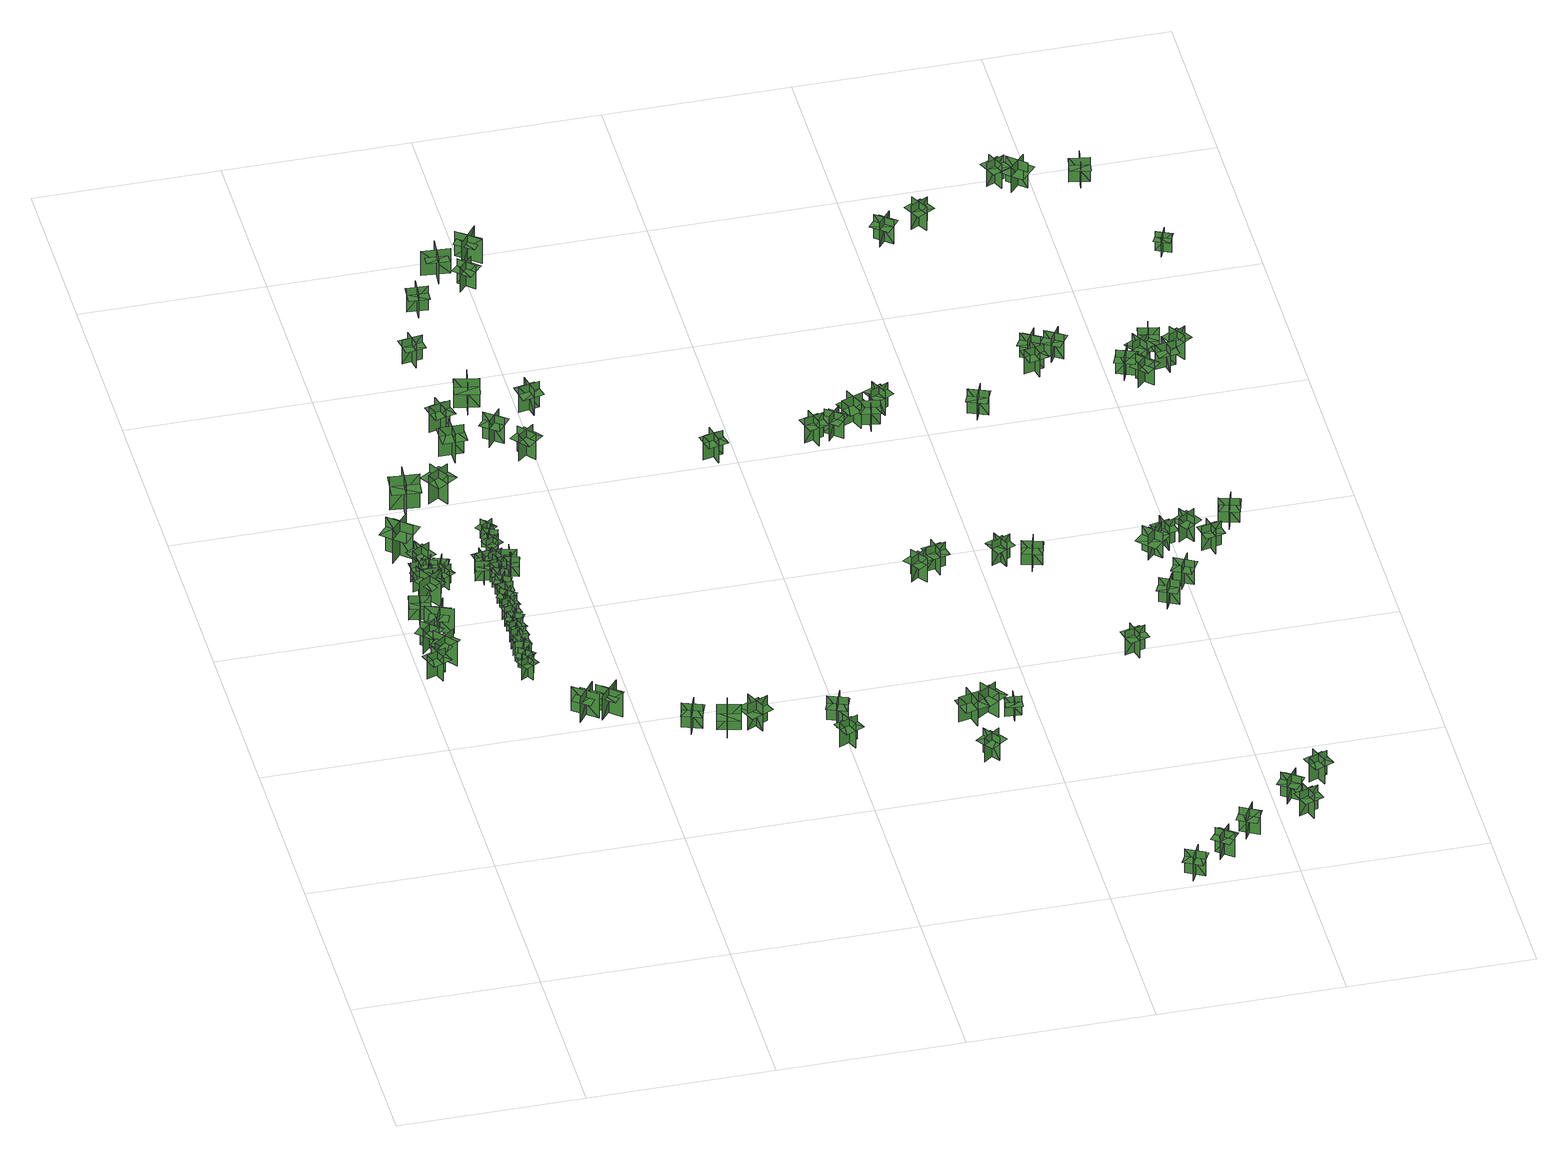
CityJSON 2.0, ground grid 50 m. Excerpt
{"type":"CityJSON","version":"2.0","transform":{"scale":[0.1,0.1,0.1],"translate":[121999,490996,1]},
"CityObjects":{
"tree1":{"type":"SolitaryVegetationObject","geometry":[{"type":"MultiSurface","lod":"1","boundaries":[[[0,1,2]],[[0,2,3]],[[4,5,6]],[[4,6,7]],[[8,9,10]],[[8,10,11]],[[8,11,12]],[[8,12,13]]]}]},
"tree2":{"type":"SolitaryVegetationObject","geometry":[{"type":"MultiSurface","lod":"1","boundaries":[[[14,15,16]],[[14,16,17]],[[18,19,20]],[[18,20,21]],[[22,23,24]],[[22,24,25]],[[22,25,26]],[[22,26,27]]]}]},
"tree3":{"type":"SolitaryVegetationObject","geometry":[{"type":"MultiSurface","lod":"1","boundaries":[[[28,29,30]],[[28,30,31]],[[32,33,34]],[[32,34,35]],[[36,37,38]],[[36,38,39]],[[36,39,40]],[[36,40,41]]]}]},
"tree4":{"type":"SolitaryVegetationObject","geometry":[{"type":"MultiSurface","lod":"1","boundaries":[[[42,43,44]],[[42,44,45]],[[46,47,48]],[[46,48,49]],[[50,51,52]],[[50,52,53]],[[50,53,54]],[[50,54,55]]]}]},
"tree5":{"type":"SolitaryVegetationObject","geometry":[{"type":"MultiSurface","lod":"1","boundaries":[[[56,57,58]],[[56,58,59]],[[60,61,62]],[[60,62,63]],[[64,65,66]],[[64,66,67]],[[64,67,68]],[[64,68,69]]]}]},
"tree6":{"type":"SolitaryVegetationObject","geometry":[{"type":"MultiSurface","lod":"1","boundaries":[[[70,71,72]],[[70,72,73]],[[74,75,76]],[[74,76,77]],[[78,79,80]],[[78,80,81]],[[78,81,82]],[[78,82,83]]]}]},
"tree7":{"type":"SolitaryVegetationObject","geometry":[{"type":"MultiSurface","lod":"1","boundaries":[[[84,85,86]],[[84,86,87]],[[88,89,90]],[[88,90,91]],[[92,93,94]],[[92,94,95]],[[92,95,96]],[[92,96,97]]]}]},
"tree8":{"type":"SolitaryVegetationObject","geometry":[{"type":"MultiSurface","lod":"1","boundaries":[[[98,99,100]],[[98,100,101]],[[102,103,104]],[[102,104,105]],[[106,107,108]],[[106,108,109]],[[106,109,110]],[[106,110,111]]]}]},
"tree9":{"type":"SolitaryVegetationObject","geometry":[{"type":"MultiSurface","lod":"1","boundaries":[[[112,113,114]],[[112,114,115]],[[116,117,118]],[[116,118,119]],[[120,121,122]],[[120,122,123]],[[120,123,124]],[[120,124,125]]]}]},
"tree10":{"type":"SolitaryVegetationObject","geometry":[{"type":"MultiSurface","lod":"1","boundaries":[[[126,127,128]],[[126,128,129]],[[130,131,132]],[[130,132,133]],[[134,135,136]],[[134,136,137]],[[134,137,138]],[[134,138,139]]]}]},
"tree11":{"type":"SolitaryVegetationObject","geometry":[{"type":"MultiSurface","lod":"1","boundaries":[[[140,141,142]],[[140,142,143]],[[144,145,146]],[[144,146,147]],[[148,149,150]],[[148,150,151]],[[148,151,152]],[[148,152,153]]]}]},
"tree12":{"type":"SolitaryVegetationObject","geometry":[{"type":"MultiSurface","lod":"1","boundaries":[[[154,155,156]],[[154,156,157]],[[158,159,160]],[[158,160,161]],[[162,163,164]],[[162,164,165]],[[162,165,166]],[[162,166,167]]]}]},
"tree13":{"type":"SolitaryVegetationObject","geometry":[{"type":"MultiSurface","lod":"1","boundaries":[[[168,169,170]],[[168,170,171]],[[172,173,174]],[[172,174,175]],[[176,177,178]],[[176,178,179]],[[176,179,180]],[[176,180,181]]]}]},
"tree14":{"type":"SolitaryVegetationObject","geometry":[{"type":"MultiSurface","lod":"1","boundaries":[[[182,183,184]],[[182,184,185]],[[186,187,188]],[[186,188,189]],[[190,191,192]],[[190,192,193]],[[190,193,194]],[[190,194,195]]]}]},
"tree15":{"type":"SolitaryVegetationObject","geometry":[{"type":"MultiSurface","lod":"1","boundaries":[[[196,197,198]],[[196,198,199]],[[200,201,202]],[[200,202,203]],[[204,205,206]],[[204,206,207]],[[204,207,208]],[[204,208,209]]]}]},
"tree16":{"type":"SolitaryVegetationObject","geometry":[{"type":"MultiSurface","lod":"1","boundaries":[[[210,211,212]],[[210,212,213]],[[214,215,216]],[[214,216,217]],[[218,219,220]],[[218,220,221]],[[218,221,222]],[[218,222,223]]]}]},
"tree17":{"type":"SolitaryVegetationObject","geometry":[{"type":"MultiSurface","lod":"1","boundaries":[[[224,225,226]],[[224,226,227]],[[228,229,230]],[[228,230,231]],[[232,233,234]],[[232,234,235]],[[232,235,236]],[[232,236,237]]]}]},
"tree18":{"type":"SolitaryVegetationObject","geometry":[{"type":"MultiSurface","lod":"1","boundaries":[[[238,239,240]],[[238,240,241]],[[242,243,244]],[[242,244,245]],[[246,247,248]],[[246,248,249]],[[246,249,250]],[[246,250,251]]]}]},
"tree19":{"type":"SolitaryVegetationObject","geometry":[{"type":"MultiSurface","lod":"1","boundaries":[[[252,253,254]],[[252,254,255]],[[256,257,258]],[[256,258,259]],[[260,261,262]],[[260,262,263]],[[260,263,264]],[[260,264,265]]]}]},
"tree20":{"type":"SolitaryVegetationObject","geometry":[{"type":"MultiSurface","lod":"1","boundaries":[[[266,267,268]],[[266,268,269]],[[270,271,272]],[[270,272,273]],[[274,275,276]],[[274,276,277]],[[274,277,278]],[[274,278,279]]]}]},
"tree21":{"type":"SolitaryVegetationObject","geometry":[{"type":"MultiSurface","lod":"1","boundaries":[[[280,281,282]],[[280,282,283]],[[284,285,286]],[[284,286,287]],[[288,289,290]],[[288,290,291]],[[288,291,292]],[[288,292,293]]]}]},
"tree22":{"type":"SolitaryVegetationObject","geometry":[{"type":"MultiSurface","lod":"1","boundaries":[[[294,295,296]],[[294,296,297]],[[298,299,300]],[[298,300,301]],[[302,303,304]],[[302,304,305]],[[302,305,306]],[[302,306,307]]]}]},
"tree23":{"type":"SolitaryVegetationObject","geometry":[{"type":"MultiSurface","lod":"1","boundaries":[[[308,309,310]],[[308,310,311]],[[312,313,314]],[[312,314,315]],[[316,317,318]],[[316,318,319]],[[316,319,320]],[[316,320,321]]]}]},
"tree24":{"type":"SolitaryVegetationObject","geometry":[{"type":"MultiSurface","lod":"1","boundaries":[[[322,323,324]],[[322,324,325]],[[326,327,328]],[[326,328,329]],[[330,331,332]],[[330,332,333]],[[330,333,334]],[[330,334,335]]]}]},
"tree25":{"type":"SolitaryVegetationObject","geometry":[{"type":"MultiSurface","lod":"1","boundaries":[[[336,337,338]],[[336,338,339]],[[340,341,342]],[[340,342,343]],[[344,345,346]],[[344,346,347]],[[344,347,348]],[[344,348,349]]]}]},
"tree26":{"type":"SolitaryVegetationObject","geometry":[{"type":"MultiSurface","lod":"1","boundaries":[[[350,351,352]],[[350,352,353]],[[354,355,356]],[[354,356,357]],[[358,359,360]],[[358,360,361]],[[358,361,362]],[[358,362,363]]]}]},
"tree27":{"type":"SolitaryVegetationObject","geometry":[{"type":"MultiSurface","lod":"1","boundaries":[[[364,365,366]],[[364,366,367]],[[368,369,370]],[[368,370,371]],[[372,373,374]],[[372,374,375]],[[372,375,376]],[[372,376,377]]]}]},
"tree28":{"type":"SolitaryVegetationObject","geometry":[{"type":"MultiSurface","lod":"1","boundaries":[[[378,379,380]],[[378,380,381]],[[382,383,384]],[[382,384,385]],[[386,387,388]],[[386,388,389]],[[386,389,390]],[[386,390,391]]]}]},
"tree29":{"type":"SolitaryVegetationObject","geometry":[{"type":"MultiSurface","lod":"1","boundaries":[[[392,393,394]],[[392,394,395]],[[396,397,398]],[[396,398,399]],[[400,401,402]],[[400,402,403]],[[400,403,404]],[[400,404,405]]]}]},
"tree30":{"type":"SolitaryVegetationObject","geometry":[{"type":"MultiSurface","lod":"1","boundaries":[[[406,407,408]],[[406,408,409]],[[410,411,412]],[[410,412,413]],[[414,415,416]],[[414,416,417]],[[414,417,418]],[[414,418,419]]]}]},
"tree31":{"type":"SolitaryVegetationObject","geometry":[{"type":"MultiSurface","lod":"1","boundaries":[[[420,421,422]],[[420,422,423]],[[424,425,426]],[[424,426,427]],[[428,429,430]],[[428,430,431]],[[428,431,432]],[[428,432,433]]]}]},
"tree32":{"type":"SolitaryVegetationObject","geometry":[{"type":"MultiSurface","lod":"1","boundaries":[[[434,435,436]],[[434,436,437]],[[438,439,440]],[[438,440,441]],[[442,443,444]],[[442,444,445]],[[442,445,446]],[[442,446,447]]]}]},
"tree33":{"type":"SolitaryVegetationObject","geometry":[{"type":"MultiSurface","lod":"1","boundaries":[[[448,449,450]],[[448,450,451]],[[452,453,454]],[[452,454,455]],[[456,457,458]],[[456,458,459]],[[456,459,460]],[[456,460,461]]]}]},
"tree34":{"type":"SolitaryVegetationObject","geometry":[{"type":"MultiSurface","lod":"1","boundaries":[[[462,463,464]],[[462,464,465]],[[466,467,468]],[[466,468,469]],[[470,471,472]],[[470,472,473]],[[470,473,474]],[[470,474,475]]]}]},
"tree35":{"type":"SolitaryVegetationObject","geometry":[{"type":"MultiSurface","lod":"1","boundaries":[[[476,477,478]],[[476,478,479]],[[480,481,482]],[[480,482,483]],[[484,485,486]],[[484,486,487]],[[484,487,488]],[[484,488,489]]]}]},
"tree36":{"type":"SolitaryVegetationObject","geometry":[{"type":"MultiSurface","lod":"1","boundaries":[[[490,491,492]],[[490,492,493]],[[494,495,496]],[[494,496,497]],[[498,499,500]],[[498,500,501]],[[498,501,502]],[[498,502,503]]]}]},
"tree37":{"type":"SolitaryVegetationObject","geometry":[{"type":"MultiSurface","lod":"1","boundaries":[[[504,505,506]],[[504,506,507]],[[508,509,510]],[[508,510,511]],[[512,513,514]],[[512,514,515]],[[512,515,516]],[[512,516,517]]]}]},
"tree38":{"type":"SolitaryVegetationObject","geometry":[{"type":"MultiSurface","lod":"1","boundaries":[[[518,519,520]],[[518,520,521]],[[522,523,524]],[[522,524,525]],[[526,527,528]],[[526,528,529]],[[526,529,530]],[[526,530,531]]]}]},
"tree39":{"type":"SolitaryVegetationObject","geometry":[{"type":"MultiSurface","lod":"1","boundaries":[[[532,533,534]],[[532,534,535]],[[536,537,538]],[[536,538,539]],[[540,541,542]],[[540,542,543]],[[540,543,544]],[[540,544,545]]]}]},
"tree40":{"type":"SolitaryVegetationObject","geometry":[{"type":"MultiSurface","lod":"1","boundaries":[[[546,547,548]],[[546,548,549]],[[550,551,552]],[[550,552,553]],[[554,555,556]],[[554,556,557]],[[554,557,558]],[[554,558,559]]]}]},
"tree41":{"type":"SolitaryVegetationObject","geometry":[{"type":"MultiSurface","lod":"1","boundaries":[[[560,561,562]],[[560,562,563]],[[564,565,566]],[[564,566,567]],[[568,569,570]],[[568,570,571]],[[568,571,572]],[[568,572,573]]]}]},
"tree42":{"type":"SolitaryVegetationObject","geometry":[{"type":"MultiSurface","lod":"1","boundaries":[[[574,575,576]],[[574,576,577]],[[578,579,580]],[[578,580,581]],[[582,583,584]],[[582,584,585]],[[582,585,586]],[[582,586,587]]]}]},
"tree43":{"type":"SolitaryVegetationObject","geometry":[{"type":"MultiSurface","lod":"1","boundaries":[[[588,589,590]],[[588,590,591]],[[592,593,594]],[[592,594,595]],[[596,597,598]],[[596,598,599]],[[596,599,600]],[[596,600,601]]]}]},
"tree44":{"type":"SolitaryVegetationObject","geometry":[{"type":"MultiSurface","lod":"1","boundaries":[[[602,603,604]],[[602,604,605]],[[606,607,608]],[[606,608,609]],[[610,611,612]],[[610,612,613]],[[610,613,614]],[[610,614,615]]]}]},
"tree45":{"type":"SolitaryVegetationObject","geometry":[{"type":"MultiSurface","lod":"1","boundaries":[[[616,617,618]],[[616,618,619]],[[620,621,622]],[[620,622,623]],[[624,625,626]],[[624,626,627]],[[624,627,628]],[[624,628,629]]]}]},
"tree46":{"type":"SolitaryVegetationObject","geometry":[{"type":"MultiSurface","lod":"1","boundaries":[[[630,631,632]],[[630,632,633]],[[634,635,636]],[[634,636,637]],[[638,639,640]],[[638,640,641]],[[638,641,642]],[[638,642,643]]]}]},
"tree47":{"type":"SolitaryVegetationObject","geometry":[{"type":"MultiSurface","lod":"1","boundaries":[[[644,645,646]],[[644,646,647]],[[648,649,650]],[[648,650,651]],[[652,653,654]],[[652,654,655]],[[652,655,656]],[[652,656,657]]]}]},
"tree48":{"type":"SolitaryVegetationObject","geometry":[{"type":"MultiSurface","lod":"1","boundaries":[[[658,659,660]],[[658,660,661]],[[662,663,664]],[[662,664,665]],[[666,667,668]],[[666,668,669]],[[666,669,670]],[[666,670,671]]]}]},
"tree49":{"type":"SolitaryVegetationObject","geometry":[{"type":"MultiSurface","lod":"1","boundaries":[[[672,673,674]],[[672,674,675]],[[676,677,678]],[[676,678,679]],[[680,681,682]],[[680,682,683]],[[680,683,684]],[[680,684,685]]]}]},
"tree50":{"type":"SolitaryVegetationObject","geometry":[{"type":"MultiSurface","lod":"1","boundaries":[[[686,687,688]],[[686,688,689]],[[690,691,692]],[[690,692,693]],[[694,695,696]],[[694,696,697]],[[694,697,698]],[[694,698,699]]]}]},
"tree51":{"type":"SolitaryVegetationObject","geometry":[{"type":"MultiSurface","lod":"1","boundaries":[[[700,701,702]],[[700,702,703]],[[704,705,706]],[[704,706,707]],[[708,709,710]],[[708,710,711]],[[708,711,712]],[[708,712,713]]]}]},
"tree52":{"type":"SolitaryVegetationObject","geometry":[{"type":"MultiSurface","lod":"1","boundaries":[[[714,715,716]],[[714,716,717]],[[718,719,720]],[[718,720,721]],[[722,723,724]],[[722,724,725]],[[722,725,726]],[[722,726,727]]]}]},
"tree53":{"type":"SolitaryVegetationObject","geometry":[{"type":"MultiSurface","lod":"1","boundaries":[[[728,729,730]],[[728,730,731]],[[732,733,734]],[[732,734,735]],[[736,737,738]],[[736,738,739]],[[736,739,740]],[[736,740,741]]]}]},
"tree54":{"type":"SolitaryVegetationObject","geometry":[{"type":"MultiSurface","lod":"1","boundaries":[[[742,743,744]],[[742,744,745]],[[746,747,748]],[[746,748,749]],[[750,751,752]],[[750,752,753]],[[750,753,754]],[[750,754,755]]]}]},
"tree55":{"type":"SolitaryVegetationObject","geometry":[{"type":"MultiSurface","lod":"1","boundaries":[[[756,757,758]],[[756,758,759]],[[760,761,762]],[[760,762,763]],[[764,765,766]],[[764,766,767]],[[764,767,768]],[[764,768,769]]]}]},
"tree56":{"type":"SolitaryVegetationObject","geometry":[{"type":"MultiSurface","lod":"1","boundaries":[[[770,771,772]],[[770,772,773]],[[774,775,776]],[[774,776,777]],[[778,779,780]],[[778,780,781]],[[778,781,782]],[[778,782,783]]]}]},
"tree57":{"type":"SolitaryVegetationObject","geometry":[{"type":"MultiSurface","lod":"1","boundaries":[[[784,785,786]],[[784,786,787]],[[788,789,790]],[[788,790,791]],[[792,793,794]],[[792,794,795]],[[792,795,796]],[[792,796,797]]]}]},
"tree58":{"type":"SolitaryVegetationObject","geometry":[{"type":"MultiSurface","lod":"1","boundaries":[[[798,799,800]],[[798,800,801]],[[802,803,804]],[[802,804,805]],[[806,807,808]],[[806,808,809]],[[806,809,810]],[[806,810,811]]]}]},
"tree59":{"type":"SolitaryVegetationObject","geometry":[{"type":"MultiSurface","lod":"1","boundaries":[[[812,813,814]],[[812,814,815]],[[816,817,818]],[[816,818,819]],[[820,821,822]],[[820,822,823]],[[820,823,824]],[[820,824,825]]]}]},
"tree60":{"type":"SolitaryVegetationObject","geometry":[{"type":"MultiSurface","lod":"1","boundaries":[[[826,827,828]],[[826,828,829]],[[830,831,832]],[[830,832,833]],[[834,835,836]],[[834,836,837]],[[834,837,838]],[[834,838,839]]]}]},
"tree61":{"type":"SolitaryVegetationObject","geometry":[{"type":"MultiSurface","lod":"1","boundaries":[[[840,841,842]],[[840,842,843]],[[844,845,846]],[[844,846,847]],[[848,849,850]],[[848,850,851]],[[848,851,852]],[[848,852,853]]]}]},
"tree62":{"type":"SolitaryVegetationObject","geometry":[{"type":"MultiSurface","lod":"1","boundaries":[[[854,855,856]],[[854,856,857]],[[858,859,860]],[[858,860,861]],[[862,863,864]],[[862,864,865]],[[862,865,866]],[[862,866,867]]]}]},
"tree63":{"type":"SolitaryVegetationObject","geometry":[{"type":"MultiSurface","lod":"1","boundaries":[[[868,869,870]],[[868,870,871]],[[872,873,874]],[[872,874,875]],[[876,877,878]],[[876,878,879]],[[876,879,880]],[[876,880,881]]]}]},
"tree64":{"type":"SolitaryVegetationObject","geometry":[{"type":"MultiSurface","lod":"1","boundaries":[[[882,883,884]],[[882,884,885]],[[886,887,888]],[[886,888,889]],[[890,891,892]],[[890,892,893]],[[890,893,894]],[[890,894,895]]]}]},
"tree65":{"type":"SolitaryVegetationObject","geometry":[{"type":"MultiSurface","lod":"1","boundaries":[[[896,897,898]],[[896,898,899]],[[900,901,902]],[[900,902,903]],[[904,905,906]],[[904,906,907]],[[904,907,908]],[[904,908,909]]]}]},
"tree66":{"type":"SolitaryVegetationObject","geometry":[{"type":"MultiSurface","lod":"1","boundaries":[[[910,911,912]],[[910,912,913]],[[914,915,916]],[[914,916,917]],[[918,919,920]],[[918,920,921]],[[918,921,922]],[[918,922,923]]]}]},
"tree67":{"type":"SolitaryVegetationObject","geometry":[{"type":"MultiSurface","lod":"1","boundaries":[[[924,925,926]],[[924,926,927]],[[928,929,930]],[[928,930,931]],[[932,933,934]],[[932,934,935]],[[932,935,936]],[[932,936,937]]]}]},
"tree68":{"type":"SolitaryVegetationObject","geometry":[{"type":"MultiSurface","lod":"1","boundaries":[[[938,939,940]],[[938,940,941]],[[942,943,944]],[[942,944,945]],[[946,947,948]],[[946,948,949]],[[946,949,950]],[[946,950,951]]]}]},
"tree69":{"type":"SolitaryVegetationObject","geometry":[{"type":"MultiSurface","lod":"1","boundaries":[[[952,953,954]],[[952,954,955]],[[956,957,958]],[[956,958,959]],[[960,961,962]],[[960,962,963]],[[960,963,964]],[[960,964,965]]]}]},
"tree70":{"type":"SolitaryVegetationObject","geometry":[{"type":"MultiSurface","lod":"1","boundaries":[[[966,967,968]],[[966,968,969]],[[970,971,972]],[[970,972,973]],[[974,975,976]],[[974,976,977]],[[974,977,978]],[[974,978,979]]]}]},
"tree71":{"type":"SolitaryVegetationObject","geometry":[{"type":"MultiSurface","lod":"1","boundaries":[[[980,981,982]],[[980,982,983]],[[984,985,986]],[[984,986,987]],[[988,989,990]],[[988,990,991]],[[988,991,992]],[[988,992,993]]]}]},
"tree72":{"type":"SolitaryVegetationObject","geometry":[{"type":"MultiSurface","lod":"1","boundaries":[[[994,995,996]],[[994,996,997]],[[998,999,1000]],[[998,1000,1001]],[[1002,1003,1004]],[[1002,1004,1005]],[[1002,1005,1006]],[[1002,1006,1007]]]}]},
"tree73":{"type":"SolitaryVegetationObject","geometry":[{"type":"MultiSurface","lod":"1","boundaries":[[[1008,1009,1010]],[[1008,1010,1011]],[[1012,1013,1014]],[[1012,1014,1015]],[[1016,1017,1018]],[[1016,1018,1019]],[[1016,1019,1020]],[[1016,1020,1021]]]}]},
"tree74":{"type":"SolitaryVegetationObject","geometry":[{"type":"MultiSurface","lod":"1","boundaries":[[[1022,1023,1024]],[[1022,1024,1025]],[[1026,1027,1028]],[[1026,1028,1029]],[[1030,1031,1032]],[[1030,1032,1033]],[[1030,1033,1034]],[[1030,1034,1035]]]}]},
"tree75":{"type":"SolitaryVegetationObject","geometry":[{"type":"MultiSurface","lod":"1","boundaries":[[[1036,1037,1038]],[[1036,1038,1039]],[[1040,1041,1042]],[[1040,1042,1043]],[[1044,1045,1046]],[[1044,1046,1047]],[[1044,1047,1048]],[[1044,1048,1049]]]}]},
"tree76":{"type":"SolitaryVegetationObject","geometry":[{"type":"MultiSurface","lod":"1","boundaries":[[[1050,1051,1052]],[[1050,1052,1053]],[[1054,1055,1056]],[[1054,1056,1057]],[[1058,1059,1060]],[[1058,1060,1061]],[[1058,1061,1062]],[[1058,1062,1063]]]}]},
"tree77":{"type":"SolitaryVegetationObject","geometry":[{"type":"MultiSurface","lod":"1","boundaries":[[[1064,1065,1066]],[[1064,1066,1067]],[[1068,1069,1070]],[[1068,1070,1071]],[[1072,1073,1074]],[[1072,1074,1075]],[[1072,1075,1076]],[[1072,1076,1077]]]}]},
"tree78":{"type":"SolitaryVegetationObject","geometry":[{"type":"MultiSurface","lod":"1","boundaries":[[[1078,1079,1080]],[[1078,1080,1081]],[[1082,1083,1084]],[[1082,1084,1085]],[[1086,1087,1088]],[[1086,1088,1089]],[[1086,1089,1090]],[[1086,1090,1091]]]}]},
"tree79":{"type":"SolitaryVegetationObject","geometry":[{"type":"MultiSurface","lod":"1","boundaries":[[[1092,1093,1094]],[[1092,1094,1095]],[[1096,1097,1098]],[[1096,1098,1099]],[[1100,1101,1102]],[[1100,1102,1103]],[[1100,1103,1104]],[[1100,1104,1105]]]}]},
"tree80":{"type":"SolitaryVegetationObject","geometry":[{"type":"MultiSurface","lod":"1","boundaries":[[[1106,1107,1108]],[[1106,1108,1109]],[[1110,1111,1112]],[[1110,1112,1113]],[[1114,1115,1116]],[[1114,1116,1117]],[[1114,1117,1118]],[[1114,1118,1119]]]}]},
"tree81":{"type":"SolitaryVegetationObject","geometry":[{"type":"MultiSurface","lod":"1","boundaries":[[[1120,1121,1122]],[[1120,1122,1123]],[[1124,1125,1126]],[[1124,1126,1127]],[[1128,1129,1130]],[[1128,1130,1131]],[[1128,1131,1132]],[[1128,1132,1133]]]}]},
"tree82":{"type":"SolitaryVegetationObject","geometry":[{"type":"MultiSurface","lod":"1","boundaries":[[[1134,1135,1136]],[[1134,1136,1137]],[[1138,1139,1140]],[[1138,1140,1141]],[[1142,1143,1144]],[[1142,1144,1145]],[[1142,1145,1146]],[[1142,1146,1147]]]}]},
"tree83":{"type":"SolitaryVegetationObject","geometry":[{"type":"MultiSurface","lod":"1","boundaries":[[[1148,1149,1150]],[[1148,1150,1151]],[[1152,1153,1154]],[[1152,1154,1155]],[[1156,1157,1158]],[[1156,1158,1159]],[[1156,1159,1160]],[[1156,1160,1161]]]}]},
"tree84":{"type":"SolitaryVegetationObject","geometry":[{"type":"MultiSurface","lod":"1","boundaries":[[[1162,1163,1164]],[[1162,1164,1165]],[[1166,1167,1168]],[[1166,1168,1169]],[[1170,1171,1172]],[[1170,1172,1173]],[[1170,1173,1174]],[[1170,1174,1175]]]}]},
"tree85":{"type":"SolitaryVegetationObject","geometry":[{"type":"MultiSurface","lod":"1","boundaries":[[[1176,1177,1178]],[[1176,1178,1179]],[[1180,1181,1182]],[[1180,1182,1183]],[[1184,1185,1186]],[[1184,1186,1187]],[[1184,1187,1188]],[[1184,1188,1189]]]}]},
"tree86":{"type":"SolitaryVegetationObject","geometry":[{"type":"MultiSurface","lod":"1","boundaries":[[[1190,1191,1192]],[[1190,1192,1193]],[[1194,1195,1196]],[[1194,1196,1197]],[[1198,1199,1200]],[[1198,1200,1201]],[[1198,1201,1202]],[[1198,1202,1203]]]}]},
"tree87":{"type":"SolitaryVegetationObject","geometry":[{"type":"MultiSurface","lod":"1","boundaries":[[[1204,1205,1206]],[[1204,1206,1207]],[[1208,1209,1210]],[[1208,1210,1211]],[[1212,1213,1214]],[[1212,1214,1215]],[[1212,1215,1216]],[[1212,1216,1217]]]}]},
"tree88":{"type":"SolitaryVegetationObject","geometry":[{"type":"MultiSurface","lod":"1","boundaries":[[[1218,1219,1220]],[[1218,1220,1221]],[[1222,1223,1224]],[[1222,1224,1225]],[[1226,1227,1228]],[[1226,1228,1229]],[[1226,1229,1230]],[[1226,1230,1231]]]}]},
"tree89":{"type":"SolitaryVegetationObject","geometry":[{"type":"MultiSurface","lod":"1","boundaries":[[[1232,1233,1234]],[[1232,1234,1235]],[[1236,1237,1238]],[[1236,1238,1239]],[[1240,1241,1242]],[[1240,1242,1243]],[[1240,1243,1244]],[[1240,1244,1245]]]}]},
"tree90":{"type":"SolitaryVegetationObject","geometry":[{"type":"MultiSurface","lod":"1","boundaries":[[[1246,1247,1248]],[[1246,1248,1249]],[[1250,1251,1252]],[[1250,1252,1253]],[[1254,1255,1256]],[[1254,1256,1257]],[[1254,1257,1258]],[[1254,1258,1259]]]}]},
"tree91":{"type":"SolitaryVegetationObject","geometry":[{"type":"MultiSurface","lod":"1","boundaries":[[[1260,1261,1262]],[[1260,1262,1263]],[[1264,1265,1266]],[[1264,1266,1267]],[[1268,1269,1270]],[[1268,1270,1271]],[[1268,1271,1272]],[[1268,1272,1273]]]}]},
"tree92":{"type":"SolitaryVegetationObject","geometry":[{"type":"MultiSurface","lod":"1","boundaries":[[[1274,1275,1276]],[[1274,1276,1277]],[[1278,1279,1280]],[[1278,1280,1281]],[[1282,1283,1284]],[[1282,1284,1285]],[[1282,1285,1286]],[[1282,1286,1287]]]}]},
"tree93":{"type":"SolitaryVegetationObject","geometry":[{"type":"MultiSurface","lod":"1","boundaries":[[[1288,1289,1290]],[[1288,1290,1291]],[[1292,1293,1294]],[[1292,1294,1295]],[[1296,1297,1298]],[[1296,1298,1299]],[[1296,1299,1300]],[[1296,1300,1301]]]}]},
"tree94":{"type":"SolitaryVegetationObject","geometry":[{"type":"MultiSurface","lod":"1","boundaries":[[[1302,1303,1304]],[[1302,1304,1305]],[[1306,1307,1308]],[[1306,1308,1309]],[[1310,1311,1312]],[[1310,1312,1313]],[[1310,1313,1314]],[[1310,1314,1315]]]}]},
"tree95":{"type":"SolitaryVegetationObject","geometry":[{"type":"MultiSurface","lod":"1","boundaries":[[[1316,1317,1318]],[[1316,1318,1319]],[[1320,1321,1322]],[[1320,1322,1323]],[[1324,1325,1326]],[[1324,1326,1327]],[[1324,1327,1328]],[[1324,1328,1329]]]}]},
"tree96":{"type":"SolitaryVegetationObject","geometry":[{"type":"MultiSurface","lod":"1","boundaries":[[[1330,1331,1332]],[[1330,1332,1333]],[[1334,1335,1336]],[[1334,1336,1337]],[[1338,1339,1340]],[[1338,1340,1341]],[[1338,1341,1342]],[[1338,1342,1343]]]}]},
"tree97":{"type":"SolitaryVegetationObject","geometry":[{"type":"MultiSurface","lod":"1","boundaries":[[[1344,1345,1346]],[[1344,1346,1347]],[[1348,1349,1350]],[[1348,1350,1351]],[[1352,1353,1354]],[[1352,1354,1355]],[[1352,1355,1356]],[[1352,1356,1357]]]}]},
"tree98":{"type":"SolitaryVegetationObject","geometry":[{"type":"MultiSurface","lod":"1","boundaries":[[[1358,1359,1360]],[[1358,1360,1361]],[[1362,1363,1364]],[[1362,1364,1365]],[[1366,1367,1368]],[[1366,1368,1369]],[[1366,1369,1370]],[[1366,1370,1371]]]}]},
"tree99":{"type":"SolitaryVegetationObject","geometry":[{"type":"MultiSurface","lod":"1","boundaries":[[[1372,1373,1374]],[[1372,1374,1375]],[[1376,1377,1378]],[[1376,1378,1379]],[[1380,1381,1382]],[[1380,1382,1383]],[[1380,1383,1384]],[[1380,1384,1385]]]}]},
"tree100":{"type":"SolitaryVegetationObject","geometry":[{"type":"MultiSurface","lod":"1","boundaries":[[[1386,1387,1388]],[[1386,1388,1389]],[[1390,1391,1392]],[[1390,1392,1393]],[[1394,1395,1396]],[[1394,1396,1397]],[[1394,1397,1398]],[[1394,1398,1399]]]}]},
"tree101":{"type":"SolitaryVegetationObject","geometry":[{"type":"MultiSurface","lod":"1","boundaries":[[[1400,1401,1402]],[[1400,1402,1403]],[[1404,1405,1406]],[[1404,1406,1407]],[[1408,1409,1410]],[[1408,1410,1411]],[[1408,1411,1412]],[[1408,1412,1413]]]}]}
},
"vertices":[
[62,1302,18],[10,1283,18],[10,1283,95],[62,1302,95],[29,1318,18],[47,1266,18],[47,1266,95],[29,1318,95],[29,1318,74],[3,1308,74],[21,1256,74],[47,1266,74],[73,1275,74],[55,1327,74],
[63,1429,17],[24,1389,17],[24,1389,94],[63,1429,94],[26,1429,17],[66,1390,17],[66,1390,94],[26,1429,94],[26,1429,73],[7,1408,73],[47,1370,73],[66,1390,73],[85,1410,73],[45,1449,73],
[100,1373,19],[40,1324,19],[40,1324,97],[100,1373,97],[48,1378,19],[48,1378,97],[97,1318,97],[97,1318,19],[95,1369,76],[78,1388,76],[32,1348,76],[49,1329,76],[67,1309,76],[112,1350,76],
[53,1556,18],[43,1501,18],[43,1501,95],[53,1556,95],[22,1535,18],[77,1525,18],[77,1525,95],[22,1535,95],[22,1535,73],[17,1508,73],[72,1498,73],[77,1525,73],[82,1552,73],[27,1562,73],
[72,1432,20],[103,1503,20],[103,1503,98],[72,1432,98],[121,1451,20],[121,1451,98],[49,1482,98],[49,1482,20],[75,1438,77],[99,1428,77],[121,1485,77],[97,1494,77],[73,1504,77],[51,1447,77],
[74,1633,20],[113,1566,20],[113,1566,98],[74,1633,98],[61,1582,20],[61,1582,98],[128,1622,98],[128,1622,20],[77,1627,78],[55,1613,78],[88,1562,78],[110,1576,78],[132,1590,78],[99,1641,78],
[100,1658,17],[60,1649,17],[60,1649,79],[100,1658,79],[75,1674,17],[84,1634,17],[84,1634,79],[75,1674,79],[75,1674,62],[56,1670,62],[65,1630,62],[84,1634,62],[103,1638,62],[94,1678,62],
[63,1689,18],[104,1694,18],[104,1694,79],[63,1689,79],[86,1671,18],[82,1711,18],[82,1711,79],[86,1671,79],[86,1671,63],[106,1673,63],[101,1713,63],[82,1711,63],[62,1709,63],[67,1668,63],
[112,1672,20],[109,1631,20],[109,1631,82],[112,1672,82],[89,1652,20],[130,1650,20],[130,1650,82],[89,1652,82],[89,1652,66],[88,1632,66],[129,1630,66],[130,1650,66],[131,1669,66],[91,1672,66],
[93,1790,12],[34,1841,12],[34,1841,120],[93,1790,120],[89,1842,12],[39,1783,12],[39,1783,120],[89,1842,120],[89,1842,90],[60,1867,90],[9,1809,90],[39,1783,90],[68,1758,90],[119,1816,90],
[113,1706,19],[88,1755,19],[88,1755,96],[113,1706,96],[124,1741,19],[75,1716,19],[75,1716,96],[124,1741,96],[124,1741,74],[112,1766,74],[63,1741,74],[75,1716,74],[87,1691,74],[137,1716,74],
[132,1682,20],[94,1698,20],[94,1698,81],[132,1682,81],[121,1710,20],[105,1672,20],[105,1672,81],[121,1710,81],[121,1710,65],[102,1717,65],[86,1680,65],[105,1672,65],[123,1664,65],[139,1702,65],
[251,1248,22],[271,1212,22],[271,1212,84],[251,1248,84],[243,1219,22],[279,1239,22],[279,1239,84],[243,1219,84],[243,1219,68],[253,1202,68],[289,1222,68],[279,1239,68],[269,1256,68],[234,1236,68],
[161,1658,20],[124,1640,20],[124,1640,82],[161,1658,82],[133,1667,20],[151,1631,20],[151,1631,82],[133,1667,82],[133,1667,66],[115,1659,66],[133,1622,66],[151,1631,66],[168,1639,66],[150,1676,66],
[247,1274,22],[277,1247,22],[277,1247,84],[247,1274,84],[249,1245,22],[276,1275,22],[276,1275,84],[249,1245,84],[249,1245,68],[264,1232,68],[291,1262,68],[276,1275,68],[261,1288,68],[234,1257,68],
[122,1694,20],[160,1679,20],[160,1679,82],[122,1694,82],[134,1667,20],[149,1705,20],[149,1705,82],[134,1667,82],[134,1667,66],[152,1659,66],[168,1697,66],[149,1705,66],[131,1712,66],[116,1674,66],
[245,1299,23],[284,1285,23],[284,1285,85],[245,1299,85],[258,1272,23],[272,1310,23],[272,1310,85],[258,1272,85],[258,1272,68],[277,1265,68],[290,1304,68],[272,1310,68],[253,1317,68],[240,1278,68],
[286,1326,23],[245,1321,23],[245,1321,85],[286,1326,85],[262,1344,23],[267,1303,23],[267,1303,85],[262,1344,85],[262,1344,69],[243,1341,69],[248,1301,69],[267,1303,69],[287,1306,69],[282,1346,69],
[247,1349,24],[287,1359,24],[287,1359,85],[247,1349,85],[273,1334,24],[264,1374,24],[264,1374,85],[273,1334,85],[273,1334,69],[292,1338,69],[283,1378,69],[264,1374,69],[245,1369,69],[254,1329,69],
[348,1015,18],[394,1077,18],[394,1077,96],[348,1015,96],[399,1022,18],[399,1022,96],[337,1069,96],[337,1069,18],[352,1020,75],[373,1005,75],[408,1055,75],[386,1070,75],[365,1085,75],[330,1035,75],
[249,1378,24],[287,1393,24],[287,1393,86],[249,1378,86],[277,1366,24],[262,1404,24],[262,1404,86],[277,1366,86],[277,1366,70],[295,1373,70],[280,1411,70],[262,1404,70],[243,1397,70],[258,1359,70],
[261,1397,24],[280,1433,24],[280,1433,86],[261,1397,86],[290,1406,24],[253,1425,24],[253,1425,86],[290,1406,86],[290,1406,70],[299,1423,70],[263,1442,70],[253,1425,70],[244,1408,70],[280,1388,70],
[267,1468,25],[276,1428,25],[276,1428,87],[267,1468,87],[251,1442,25],[291,1452,25],[291,1452,87],[251,1442,87],[251,1442,71],[256,1423,71],[296,1432,71],[291,1452,71],[287,1471,71],[247,1462,71],
[253,1473,25],[293,1485,25],[293,1485,87],[253,1473,87],[280,1459,25],[268,1498,25],[268,1498,87],[280,1459,87],[280,1459,71],[299,1464,71],[287,1504,71],[268,1498,71],[249,1492,71],[261,1453,71],
[123,2035,12],[116,1958,12],[116,1958,120],[123,2035,120],[83,2002,12],[161,1995,12],[161,1995,120],[83,2002,120],[83,2002,89],[80,1964,89],[157,1956,89],[161,1995,89],[164,2034,89],[87,2041,89],
[287,1526,26],[261,1494,26],[261,1494,88],[287,1526,88],[258,1523,26],[289,1497,26],[289,1497,88],[258,1523,88],[258,1523,72],[245,1507,72],[277,1482,72],[289,1497,72],[302,1512,72],[270,1538,72],
[278,1520,26],[274,1561,26],[274,1561,88],[278,1520,88],[297,1543,26],[256,1540,26],[256,1540,88],[297,1543,88],[297,1543,71],[295,1563,71],[254,1559,71],[256,1540,71],[258,1520,71],[298,1524,71],
[249,1671,20],[243,1630,20],[243,1630,82],[249,1671,82],[225,1653,20],[265,1647,20],[265,1647,82],[225,1653,82],[225,1653,66],[222,1633,66],[262,1627,66],[265,1647,66],[268,1666,66],[228,1672,66],
[400,1062,19],[459,1011,19],[459,1011,96],[400,1062,96],[404,1010,19],[404,1010,96],[455,1069,96],[455,1069,19],[405,1058,76],[389,1038,76],[437,1000,76],[453,1020,76],[469,1040,76],[421,1078,76],
[268,1554,25],[287,1590,25],[287,1590,87],[268,1554,87],[296,1563,25],[260,1582,25],[260,1582,87],[296,1563,87],[296,1563,71],[305,1580,71],[269,1599,71],[260,1582,71],[251,1564,71],[287,1545,71],
[254,1670,18],[247,1710,18],[247,1710,80],[254,1670,80],[271,1694,18],[231,1687,18],[231,1687,80],[271,1694,80],[271,1694,64],[268,1714,64],[227,1707,64],[231,1687,64],[234,1668,64],[274,1675,64],
[269,1585,25],[287,1622,25],[287,1622,87],[269,1585,87],[297,1595,25],[260,1612,25],[260,1612,87],[297,1595,87],[297,1595,70],[306,1612,70],[269,1630,70],[260,1612,70],[252,1595,70],[289,1577,70],
[301,1633,24],[260,1634,24],[260,1634,86],[301,1633,86],[280,1654,24],[280,1613,24],[280,1613,86],[280,1654,86],[280,1654,70],[260,1655,70],[260,1614,70],[280,1613,70],[300,1613,70],[300,1654,70],
[274,1669,23],[288,1630,23],[288,1630,85],[274,1669,85],[261,1642,23],[300,1655,23],[300,1655,85],[261,1642,85],[261,1642,68],[268,1623,68],[307,1636,68],[300,1655,68],[294,1674,68],[255,1660,68],
[267,1680,18],[305,1696,18],[305,1696,80],[267,1680,80],[295,1669,18],[279,1706,18],[279,1706,80],[295,1669,80],[295,1669,64],[313,1676,64],[297,1714,64],[279,1706,64],[261,1699,64],[277,1661,64],
[311,1628,22],[323,1667,22],[323,1667,84],[311,1628,84],[338,1642,22],[298,1654,22],[298,1654,84],[338,1642,84],[338,1642,68],[343,1661,68],[304,1673,68],[298,1654,68],[293,1635,68],[332,1623,68],
[282,1762,20],[301,1726,20],[301,1726,82],[282,1762,82],[273,1733,20],[309,1752,20],[309,1752,82],[273,1733,82],[273,1733,66],[282,1716,66],[318,1735,66],[309,1752,66],[300,1770,66],[264,1751,66],
[242,2034,16],[185,2000,16],[185,2000,108],[242,2034,108],[199,2045,16],[233,1988,16],[233,1988,108],[199,2045,108],[199,2045,82],[170,2027,82],[205,1971,82],[233,1988,82],[262,2006,82],[227,2062,82],
[311,1768,22],[273,1784,22],[273,1784,83],[311,1768,83],[299,1795,22],[284,1758,22],[284,1758,83],[299,1795,83],[299,1795,67],[281,1803,67],[265,1765,67],[284,1758,67],[302,1750,67],[317,1788,67],
[326,1706,18],[318,1666,18],[318,1666,80],[326,1706,80],[301,1689,18],[341,1681,18],[341,1681,80],[301,1689,80],[301,1689,64],[297,1670,64],[337,1662,64],[341,1681,64],[345,1700,64],[305,1708,64],
[308,1821,20],[276,1796,20],[276,1796,81],[308,1821,81],[279,1824,20],[304,1792,20],[304,1792,81],[279,1824,81],[279,1824,65],[263,1812,65],[288,1780,65],[304,1792,65],[319,1804,65],[294,1836,65],
[647,917,19],[595,936,19],[595,936,96],[647,917,96],[631,951,19],[612,899,19],[612,899,96],[631,951,96],[631,951,75],[605,960,75],[586,908,75],[612,899,75],[638,889,75],[657,941,75],
[322,2187,16],[256,2186,16],[256,2186,108],[322,2187,108],[291,2218,16],[291,2151,16],[291,2151,108],[291,2218,108],[291,2218,82],[257,2218,82],[258,2151,82],[291,2151,82],[324,2152,82],[324,2218,82],
[314,2307,15],[257,2291,15],[257,2291,97],[314,2307,97],[280,2327,15],[295,2270,15],[295,2270,97],[280,2327,97],[280,2327,74],[251,2319,74],[267,2262,74],[295,2270,74],[324,2277,74],[308,2334,74],
[713,925,18],[698,864,18],[698,864,99],[713,925,99],[680,905,18],[680,905,99],[741,890,99],[741,890,18],[680,905,71],[672,872,71],[733,857,71],[741,890,71],[749,923,71],[688,938,71],
[757,884,19],[814,910,19],[814,910,100],[757,884,100],[793,871,19],[793,871,100],[767,928,100],[767,928,19],[793,871,72],[824,885,72],[798,942,72],[767,928,72],[736,914,72],[762,856,72],
[279,2621,11],[289,2567,11],[289,2567,88],[279,2621,88],[258,2591,11],[312,2601,11],[312,2601,88],[258,2591,88],[258,2591,66],[262,2564,66],[317,2573,66],[312,2601,66],[308,2628,66],[253,2619,66],
[431,2197,19],[384,2233,19],[384,2233,102],[431,2197,102],[426,2236,19],[390,2189,19],[390,2189,102],[426,2236,102],[426,2236,79],[403,2254,79],[367,2207,79],[390,2189,79],[414,2172,79],[450,2219,79],
[369,2337,18],[382,2402,18],[382,2402,111],[369,2337,111],[406,2361,18],[341,2374,18],[341,2374,111],[406,2361,111],[406,2361,85],[412,2394,85],[347,2407,85],[341,2374,85],[334,2342,85],[399,2328,85],
[496,2155,18],[450,2118,18],[450,2118,100],[496,2155,100],[457,2159,18],[494,2114,18],[494,2114,100],[457,2159,100],[457,2159,77],[434,2140,77],[472,2095,77],[494,2114,77],[517,2132,77],[480,2178,77],
[347,2821,14],[343,2766,14],[343,2766,91],[347,2821,91],[319,2797,14],[374,2794,14],[374,2794,91],[319,2797,91],[319,2797,69],[317,2770,69],[373,2766,69],[374,2794,69],[376,2821,69],[321,2825,69],
[533,2294,19],[521,2351,19],[521,2351,101],[533,2294,101],[554,2326,19],[497,2314,19],[497,2314,101],[554,2326,101],[554,2326,78],[548,2355,78],[491,2343,78],[497,2314,78],[503,2285,78],[561,2298,78],
[1020,782,19],[969,760,19],[969,760,96],[1020,782,96],[986,795,19],[1008,745,19],[1008,745,96],[986,795,96],[986,795,75],[960,784,75],[982,734,75],[1008,745,75],[1033,756,75],[1011,806,75],
[1014,853,23],[962,873,23],[962,873,100],[1014,853,100],[999,887,23],[979,835,23],[979,835,100],[999,887,100],[999,887,78],[973,897,78],[953,845,78],[979,835,78],[1005,825,78],[1024,877,78],
[466,2929,16],[389,2935,16],[389,2935,94],[466,2929,94],[432,2969,16],[432,2969,94],[426,2891,94],[426,2891,16],[459,2930,73],[460,2956,73],[400,2958,73],[399,2932,73],[398,2906,73],[459,2904,73],
[507,2880,21],[470,2839,21],[470,2839,98],[507,2880,98],[471,2878,21],[511,2841,21],[511,2841,98],[471,2878,98],[471,2878,77],[452,2858,77],[493,2821,77],[511,2841,77],[530,2861,77],[489,2899,77],
[492,2995,17],[553,2947,17],[553,2947,95],[492,2995,95],[498,2943,17],[498,2943,95],[546,3005,95],[546,3005,17],[497,2991,74],[482,2970,74],[531,2935,74],[546,2956,74],[561,2977,74],[512,3012,74],
[1353,607,20],[1321,652,20],[1321,652,97],[1353,607,97],[1359,644,20],[1315,611,20],[1315,611,97],[1359,644,97],[1359,644,75],[1343,666,75],[1298,633,75],[1315,611,75],[1331,589,75],[1376,621,75],
[964,2022,20],[910,2009,20],[910,2009,96],[964,2022,96],[933,2042,20],[946,1988,20],[946,1988,96],[933,2042,96],[933,2042,75],[906,2035,75],[919,1981,75],[946,1988,75],[973,1994,75],[960,2048,75],
[1350,803,20],[1289,788,20],[1289,788,100],[1350,803,100],[1317,823,20],[1317,823,100],[1333,762,100],[1333,762,20],[1317,823,72],[1284,814,72],[1300,753,72],[1333,762,72],[1366,770,72],[1350,831,72],
[1395,829,20],[1343,794,20],[1343,794,100],[1395,829,100],[1357,836,20],[1357,836,100],[1393,784,100],[1393,784,20],[1357,836,72],[1329,817,72],[1365,765,72],[1393,784,72],[1421,804,72],[1385,856,72],
[1430,760,20],[1435,804,20],[1435,804,82],[1430,760,82],[1453,779,20],[1409,783,20],[1409,783,82],[1453,779,82],[1453,779,65],[1456,801,65],[1412,805,65],[1409,783,65],[1407,761,65],[1451,757,65],
[1756,29,8],[1707,55,8],[1707,55,85],[1756,29,85],[1745,64,8],[1720,15,8],[1720,15,85],[1745,64,85],[1745,64,63],[1721,77,63],[1695,28,63],[1720,15,63],[1744,2,63],[1770,51,63],
[1315,1426,18],[1348,1381,18],[1348,1381,95],[1315,1426,95],[1309,1390,18],[1354,1422,18],[1354,1422,95],[1309,1390,95],[1309,1390,73],[1325,1367,73],[1370,1400,73],[1354,1422,73],[1338,1444,73],[1293,1412,73],
[1375,1455,18],[1388,1402,18],[1388,1402,95],[1375,1455,95],[1356,1424,18],[1409,1437,18],[1409,1437,95],[1356,1424,95],[1356,1424,73],[1362,1397,73],[1416,1410,73],[1409,1437,73],[1403,1464,73],[1349,1451,73],
[1197,2053,19],[1212,1999,19],[1212,1999,96],[1197,2053,96],[1179,2020,19],[1232,2036,19],[1232,2036,96],[1179,2020,96],[1179,2020,75],[1187,1994,75],[1240,2009,75],[1232,2036,75],[1224,2062,75],[1171,2047,75],
[1805,128,4],[1849,94,4],[1849,94,81],[1805,128,81],[1810,92,4],[1843,135,4],[1843,135,81],[1810,92,81],[1810,92,60],[1831,75,60],[1865,119,60],[1843,135,60],[1821,152,60],[1788,108,60],
[1238,2050,19],[1281,2015,19],[1281,2015,96],[1238,2050,96],[1242,2013,19],[1277,2056,19],[1277,2056,96],[1242,2013,96],[1242,2013,75],[1263,1995,75],[1298,2038,75],[1277,2056,75],[1255,2073,75],[1220,2030,75],
[1347,2091,18],[1288,2067,18],[1288,2067,99],[1347,2091,99],[1311,2106,18],[1311,2106,99],[1335,2047,99],[1335,2047,18],[1311,2106,71],[1280,2093,71],[1303,2035,71],[1335,2047,71],[1366,2060,71],[1343,2119,71],
[1885,197,4],[1934,170,4],[1934,170,81],[1885,197,81],[1895,161,4],[1922,210,4],[1922,210,81],[1895,161,81],[1895,161,59],[1920,148,59],[1946,197,59],[1922,210,59],[1897,223,59],[1871,174,59],
[1526,1408,19],[1577,1431,19],[1577,1431,95],[1526,1408,95],[1561,1395,19],[1538,1445,19],[1538,1445,95],[1561,1395,95],[1561,1395,74],[1586,1406,74],[1563,1456,74],[1538,1445,74],[1513,1433,74],[1536,1383,74],
[1386,2054,18],[1331,2062,18],[1331,2062,95],[1386,2054,95],[1364,2084,18],[1356,2029,18],[1356,2029,95],[1364,2084,95],[1364,2084,74],[1336,2088,74],[1329,2033,74],[1356,2029,74],[1383,2025,74],[1391,2080,74],
[1372,2096,19],[1422,2120,19],[1422,2120,96],[1372,2096,96],[1406,2083,19],[1383,2133,19],[1383,2133,96],[1406,2083,96],[1406,2083,75],[1431,2095,75],[1408,2145,75],[1383,2133,75],[1358,2122,75],[1381,2072,75],
[1652,1381,18],[1599,1397,18],[1599,1397,95],[1652,1381,95],[1635,1414,18],[1619,1361,18],[1619,1361,95],[1635,1414,95],[1635,1414,73],[1608,1422,73],[1592,1369,73],[1619,1361,73],[1645,1353,73],[1661,1406,73],
[1788,994,21],[1802,941,21],[1802,941,97],[1788,994,97],[1769,962,21],[1823,977,21],[1823,977,97],[1769,962,97],[1769,962,76],[1777,935,76],[1830,950,76],[1823,977,76],[1815,1003,76],[1762,989,76],
[2031,277,5],[2063,322,5],[2063,322,82],[2031,277,82],[2068,283,5],[2023,315,5],[2023,315,82],[2068,283,82],[2068,283,60],[2084,306,60],[2039,338,60],[2023,315,60],[2007,293,60],[2052,261,60],
[2067,258,2],[2085,206,2],[2085,206,79],[2067,258,79],[2051,225,2],[2103,244,2],[2103,244,79],[2051,225,79],[2051,225,57],[2060,199,57],[2112,217,57],[2103,244,57],[2094,270,57],[2042,251,57],
[2158,377,3],[2107,357,3],[2107,357,80],[2158,377,80],[2125,392,3],[2144,340,3],[2144,340,80],[2125,392,80],[2125,392,59],[2099,382,59],[2118,331,59],[2144,340,59],[2170,350,59],[2151,402,59],
[1630,2009,20],[1651,2060,20],[1651,2060,97],[1630,2009,97],[1664,2023,20],[1613,2044,20],[1613,2044,97],[1664,2023,97],[1664,2023,76],[1675,2048,76],[1623,2069,76],[1613,2044,76],[1602,2018,76],[1654,1997,76],
[1919,1126,19],[1943,1176,19],[1943,1176,96],[1919,1126,96],[1954,1138,19],[1904,1162,19],[1904,1162,96],[1954,1138,96],[1954,1138,74],[1966,1163,74],[1916,1187,74],[1904,1162,74],[1892,1137,74],[1941,1113,74],
[1919,1336,20],[1964,1380,20],[1964,1380,100],[1919,1336,100],[1957,1336,20],[1957,1336,100],[1913,1380,100],[1913,1380,20],[1957,1336,72],[1982,1360,72],[1937,1404,72],[1913,1380,72],[1889,1357,72],[1933,1312,72],
[2009,1210,19],[1961,1236,19],[1961,1236,96],[2009,1210,96],[1999,1245,19],[1973,1197,19],[1973,1197,96],[1999,1245,96],[1999,1245,74],[1975,1258,74],[1948,1210,74],[1973,1197,74],[1997,1183,74],[2024,1232,74],
[1949,1381,20],[2002,1395,20],[2002,1395,96],[1949,1381,96],[1980,1362,20],[1967,1416,20],[1967,1416,96],[1980,1362,96],[1980,1362,75],[2007,1369,75],[1993,1423,75],[1967,1416,75],[1940,1409,75],[1953,1355,75],
[1558,2776,18],[1593,2819,18],[1593,2819,95],[1558,2776,95],[1595,2780,18],[1552,2815,18],[1552,2815,95],[1595,2780,95],[1595,2780,74],[1612,2801,74],[1569,2836,74],[1552,2815,74],[1534,2793,74],[1577,2758,74],
[2052,1387,18],[2022,1434,18],[2022,1434,95],[2052,1387,95],[2060,1424,18],[2014,1393,18],[2014,1393,95],[2060,1424,95],[2060,1424,74],[2045,1447,74],[1999,1416,74],[2014,1393,74],[2029,1370,74],[2075,1400,74],
[1847,2182,19],[1793,2171,19],[1793,2171,96],[1847,2182,96],[1816,2203,19],[1828,2149,19],[1828,2149,96],[1816,2203,96],[1816,2203,74],[1789,2197,74],[1800,2143,74],[1828,2149,74],[1855,2154,74],[1843,2208,74],
[1810,2206,19],[1838,2254,19],[1838,2254,96],[1810,2206,96],[1846,2215,19],[1798,2243,19],[1798,2243,96],[1846,2215,96],[1846,2215,75],[1860,2239,75],[1812,2267,75],[1798,2243,75],[1784,2219,75],[1832,2191,75],
[2082,1378,17],[2094,1324,17],[2094,1324,94],[2082,1378,94],[2062,1348,17],[2116,1359,17],[2116,1359,94],[2062,1348,94],[2062,1348,73],[2068,1321,73],[2122,1332,73],[2116,1359,73],[2110,1386,73],[2056,1375,73],
[1663,2862,19],[1690,2813,19],[1690,2813,96],[1663,2862,96],[1653,2827,19],[1701,2853,19],[1701,2853,96],[1653,2827,96],[1653,2827,74],[1666,2802,74],[1715,2829,74],[1701,2853,74],[1688,2877,74],[1640,2851,74],
[1870,2199,20],[1900,2246,20],[1900,2246,97],[1870,2199,97],[1906,2207,20],[1860,2237,20],[1860,2237,97],[1906,2207,97],[1906,2207,76],[1921,2230,76],[1875,2260,76],[1860,2237,76],[1845,2214,76],[1891,2184,76],
[2184,1437,18],[2131,1453,18],[2131,1453,95],[2184,1437,95],[2167,1469,18],[2151,1416,18],[2151,1416,95],[2167,1469,95],[2167,1469,74],[2141,1477,74],[2125,1424,74],[2151,1416,74],[2178,1409,74],[2194,1462,74],
[2020,2116,20],[2072,2096,20],[2072,2096,97],[2020,2116,97],[2035,2082,20],[2055,2133,20],[2055,2133,97],[2035,2082,97],[2035,2082,75],[2061,2072,75],[2081,2123,75],[2055,2133,75],[2029,2143,75],[2009,2092,75],
[2103,2086,19],[2063,2047,19],[2063,2047,96],[2103,2086,96],[2066,2087,19],[2105,2047,19],[2105,2047,96],[2066,2087,96],[2066,2087,74],[2046,2067,74],[2085,2028,74],[2105,2047,74],[2125,2066,74],[2086,2106,74],
[2070,2136,19],[2117,2165,19],[2117,2165,96],[2070,2136,96],[2105,2127,19],[2077,2174,19],[2077,2174,96],[2105,2127,96],[2105,2127,74],[2129,2141,74],[2100,2188,74],[2077,2174,74],[2053,2160,74],[2082,2112,74],
[2127,2212,20],[2116,2158,20],[2116,2158,97],[2127,2212,97],[2096,2192,20],[2150,2180,20],[2150,2180,97],[2096,2192,97],[2096,2192,76],[2090,2165,76],[2144,2153,76],[2150,2180,76],[2156,2207,76],[2102,2219,76],
[2157,2088,20],[2147,2143,20],[2147,2143,97],[2157,2088,97],[2178,2118,20],[2123,2109,20],[2123,2109,97],[2178,2118,97],[2178,2118,75],[2173,2146,75],[2119,2136,75],[2123,2109,75],[2128,2082,75],[2183,2091,75],
[1895,2989,20],[1918,2939,20],[1918,2939,97],[1895,2989,97],[1882,2955,20],[1932,2978,20],[1932,2978,97],[1882,2955,97],[1882,2955,75],[1894,2929,75],[1944,2952,75],[1932,2978,75],[1921,3003,75],[1871,2980,75],
[2176,2177,22],[2205,2130,22],[2205,2130,99],[2176,2177,99],[2167,2141,22],[2215,2170,22],[2215,2170,99],[2167,2141,99],[2167,2141,77],[2182,2117,77],[2229,2146,77],[2215,2170,77],[2200,2194,77],[2153,2165,77],
[1983,2928,18],[1936,2970,18],[1936,2970,98],[1983,2928,98],[1981,2966,18],[1981,2966,98],[1938,2920,98],[1938,2920,18],[1981,2966,70],[1956,2989,70],[1913,2943,70],[1938,2920,70],[1964,2897,70],[2006,2943,70],
[2115,2896,18],[2125,2951,18],[2125,2951,95],[2115,2896,95],[2146,2917,18],[2091,2927,18],[2091,2927,95],[2146,2917,95],[2146,2917,73],[2151,2944,73],[2096,2954,73],[2091,2927,73],[2086,2900,73],[2141,2890,73],
[2266,2607,18],[2248,2567,18],[2248,2567,80],[2266,2607,80],[2239,2597,18],[2279,2579,18],[2279,2579,80],[2239,2597,80],[2239,2597,63],[2230,2577,63],[2270,2559,63],[2279,2579,63],[2288,2599,63],[2247,2617,63]
]}
